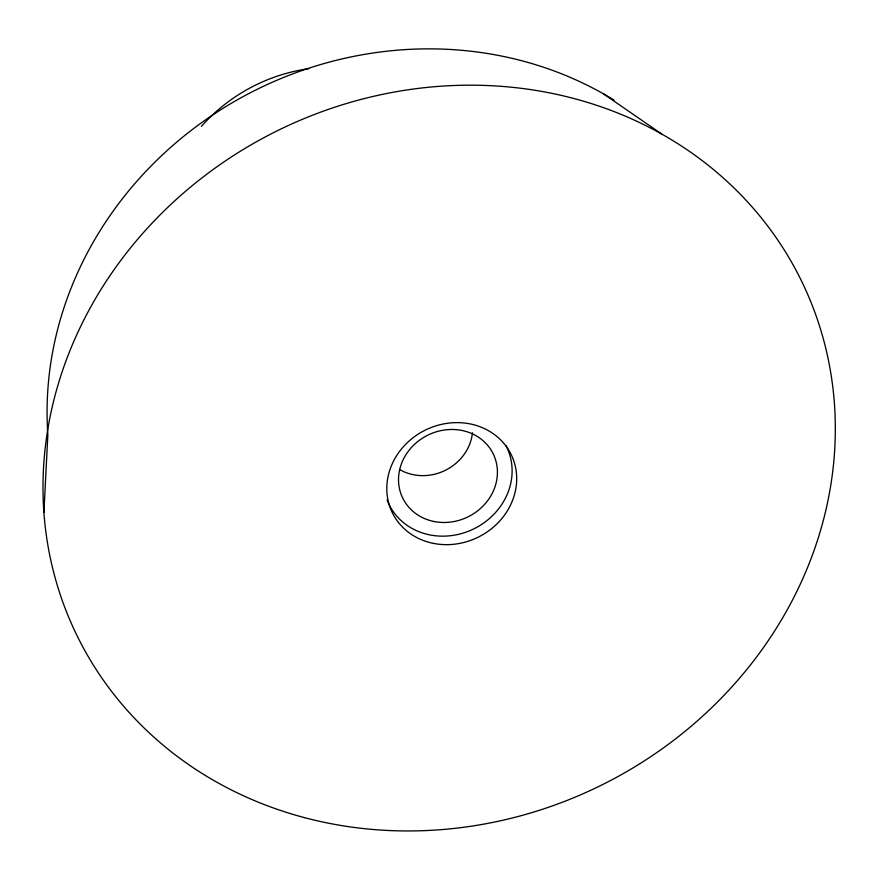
<?xml version="1.0" encoding="UTF-8"?>
<svg xmlns="http://www.w3.org/2000/svg" width="878" height="878" viewBox="0 0 878 878"><rect width="100%" height="100%" fill="white"/><g stroke="black" fill="none" stroke-linecap="round" stroke-linejoin="round"><path stroke-width="1.32" d="M43.9 512.445L47.862 434.687A363.953 335.209 -26.2 0 1 231.046 103.45A363.953 335.209 -26.2 0 1 614.062 100.103M603.34 93.759L661.946 134.191M201.424 126.344A170.354 163.22 -26.2 0 1 308.88 68.638M506.046 445.761A65.455 59.188 -26.2 0 1 472.002 529.73A65.455 59.188 -26.2 0 1 387.077 499.933M472.463 432.766A47.335 43.263 -26.2 0 1 399.611 469.5M304.326 817.594A403.32 365.138 -26.2 0 0 829.183 363.986A403.32 365.138 -26.2 0 0 183.963 192.633A403.32 365.138 -26.2 0 0 304.326 817.594M433.622 543.427A66.157 59.715 -26.2 0 0 514.826 464.33A66.157 59.715 -26.2 0 0 406.788 443.171A66.157 59.715 -26.2 0 0 433.622 543.427M434.358 521.565A50.353 45.524 -26.2 0 0 495.949 461.148A50.353 45.524 -26.2 0 0 413.615 445.212A50.353 45.524 -26.2 0 0 434.358 521.565"/></g></svg>
